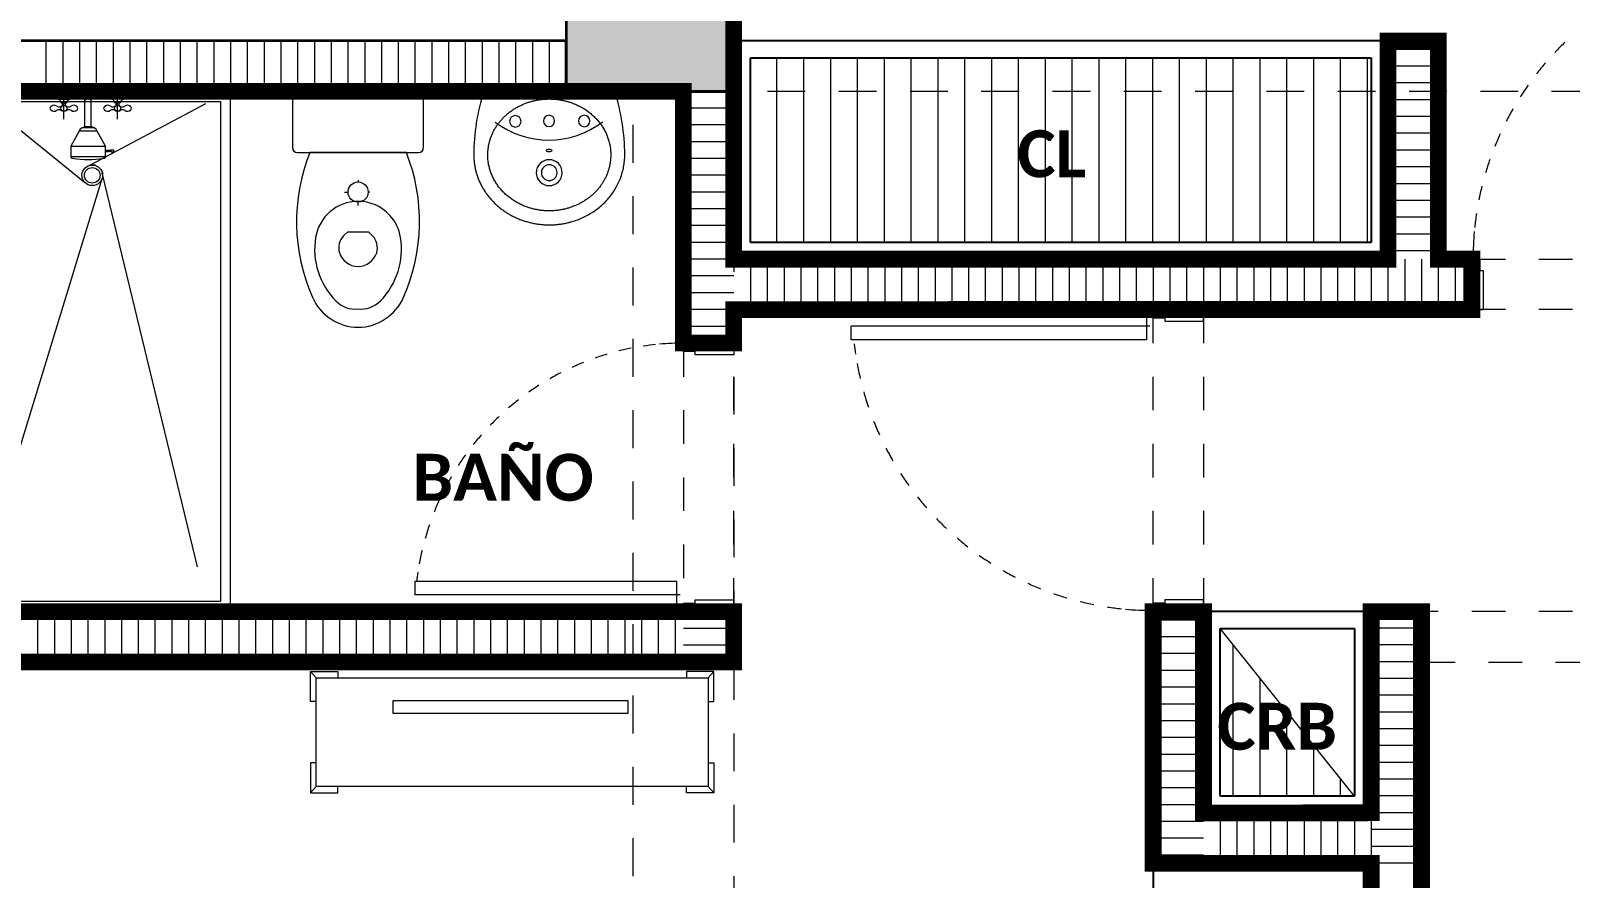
# Model space of a CAD drawing. Header units: metres. Extents: x -144 to 1000, y -717 to 29.
# Drawn here: x 640.159 to 644.747, y -562.758 to -560.234 of the extents above; entities that cross this region are included whole.
import ezdxf

# ---------------------------------------------------------------- set-up
doc = ezdxf.new("R2010")
doc.units = ezdxf.units.M
for name, pattern in [('Basculante', [0.11625, 0.075, -0.04125]), ('basculante modificado', [0.18, 0.1125, -0.0675]), ('Trazo', [0.45, 0.225, -0.225])]:
    doc.linetypes.add(name, pattern=pattern)
doc.layers.get('0').update_dxf_attribs({"color": 1})
doc.layers.add('00-MEDICION', color=30, linetype='Continuous')
for name, color, linetype, lineweight in [('A-DETL', 1, 'Continuous', 9), ('A-DETL-GENF', 1, 'Continuous', 9), ('A-DETL-MEDM', 1, 'Continuous', 30), ('A-DETL-THIN', 1, 'Continuous', 9), ('A-DOOR', 1, 'Continuous', 9), ('A-DOOR-FRAM', 1, 'Continuous', 9), ('A-DOOR-HDLN', 1, 'Trazo', 20), ('A-GENM', 1, 'Continuous', 9), ('A-WALL', 4, 'Continuous', 9), ('G-ANNO-TEXT', 2, 'Continuous', 9), ('I-FURN', 2, 'Continuous', 9), ('P-SANR-FIXT', 1, 'Continuous', 9), ('S-COLS', 7, 'Continuous', 9)]:
    doc.layers.add(name, color=color, linetype=linetype, lineweight=lineweight)
doc.layers.add('A-WALL-PATT', color=7, linetype='Continuous', lineweight=35, true_color=0x9c9c9c)
doc.styles.add('Calibri_B', font='calibrib.ttf', dxfattribs={"height": 0.165})

# ---------------------------------------------------------------- blocks, each defined once
blk = doc.blocks.new('A')
at = {"layer": 'S-COLS', "true_color": 0x5b5b5b}
h = blk.add_hatch(color=251, dxfattribs=at)
h.paths.add_polyline_path([(659.0008, -507.3486), (659.0008, -506.4486), (658.5008, -506.4486), (658.5008, -507.3486), (658.91, -507.3486)])
h.paths.add_polyline_path([(640.762, -507.3486), (641.201, -507.3486), (641.201, -506.4486), (640.701, -506.4486), (640.701, -507.3486), (640.7571, -507.3486)])
h.paths.add_polyline_path([(648.401, -507.3485), (648.901, -507.3485), (648.901, -506.4485), (648.401, -506.4485), (648.401, -507.2508)])
h.paths.add_polyline_path([(648.401, -499.6485), (648.901, -499.6485), (648.901, -498.7485), (648.401, -498.7485), (648.401, -499.4985)])
h.paths.add_polyline_path([(644.6008, -499.6485), (646.601, -499.6485), (646.6006, -499.1486), (644.9008, -499.1486), (644.9008, -496.9986), (646.6011, -496.9986), (646.6006, -496.4986), (644.6008, -496.4986), (644.6008, -499.5013)])
h.paths.add_polyline_path([(641.201, -499.6485), (641.201, -498.9486), (640.701, -498.9486), (640.701, -499.6485), (640.9884, -499.6485)])
h.paths.add_polyline_path([(655.2011, -499.6485), (655.2011, -496.4985), (654.7011, -496.4985), (654.7011, -499.6485), (655.112, -499.6485)])
h.paths.add_polyline_path([(659.0011, -499.6485), (659.0011, -498.9486), (658.6011, -498.9486), (658.6011, -499.6485)])
h.paths.add_polyline_path([(648.4011, -497.3986), (648.9011, -497.3986), (648.9011, -496.4986), (648.4011, -496.4986), (648.4011, -496.5279)])
h.paths.add_polyline_path([(641.2008, -497.1986), (641.2008, -496.4975), (640.7008, -496.4986), (640.7008, -497.1986), (640.9884, -497.1986)])
h.paths.add_polyline_path([(659.0011, -497.1986), (659.0011, -496.4975), (658.6011, -496.4975), (658.6011, -497.1986), (658.8767, -497.1986)])
h.paths.add_polyline_path([(658.501, -488.4986), (659.001, -488.4986), (659.001, -487.5986), (658.501, -487.5986), (658.501, -487.7238)])
h.paths.add_polyline_path([(648.476, -488.4986), (648.901, -488.4986), (648.901, -487.5986), (648.401, -487.5986), (648.401, -488.4986)])
h.paths.add_polyline_path([(641.801, -487.8986), (641.801, -487.3986), (640.901, -487.3986), (640.901, -487.8986), (641.6261, -487.8986)])
at = {"layer": 'A-DETL', "color": 7, "linetype": 'basculante modificado'}
for p, q in [((640.901, -506.4485), (640.901, -499.6485)), ((644.6011, -499.6485), (641.201, -499.6485)), ((641.201, -499.6485), (641.201, -506.4485))]:
    blk.add_line(p, q, dxfattribs=at)
at = {"layer": 'A-DETL-GENF', "color": 251, "true_color": 0x535353}
for p, q in [((641.3296, -500.0985), (641.3296, -499.5485)), ((641.4096, -500.0985), (641.4096, -499.5485)), ((641.4896, -500.0985), (641.4896, -499.5485)), ((641.5696, -500.0985), (641.5696, -499.5485)), ((641.6496, -500.0985), (641.6496, -499.5485)), ((641.7296, -500.0985), (641.7296, -499.5485)), ((641.8096, -500.0985), (641.8096, -499.5485)), ((641.8896, -500.0985), (641.8896, -499.5485)), ((641.9696, -500.0985), (641.9696, -499.5485)), ((642.0496, -500.0985), (642.0496, -499.5485)), ((642.1296, -500.0985), (642.1296, -499.5485)), ((642.2096, -500.0985), (642.2096, -499.5485)), ((642.2896, -500.0985), (642.2896, -499.5485)), ((642.3696, -500.0985), (642.3696, -499.5485)), ((642.4496, -500.0985), (642.4496, -499.5485)), ((642.5296, -500.0985), (642.5296, -499.5485)), ((642.6096, -500.0985), (642.6096, -499.5485)), ((642.6896, -500.0985), (642.6896, -499.5485)), ((642.7696, -500.0985), (642.7696, -499.5485)), ((642.8496, -500.0985), (642.8496, -499.5485)), ((642.9296, -500.0985), (642.9296, -499.5485)), ((643.0096, -500.0985), (643.0096, -499.5485)), ((643.0896, -500.0985), (643.0896, -499.5485)), ((642.6896, -501.7485), (642.6896, -501.297)), ((642.7696, -501.7485), (642.7696, -501.397)), ((642.8496, -501.7485), (642.8496, -501.4971)), ((642.9296, -501.7485), (642.9296, -501.5971)), ((643.0096, -501.7485), (643.0096, -501.6972))]:
    blk.add_line(p, q, dxfattribs=at)
at = {"layer": 'A-DETL-GENF', "linetype": 'Basculante'}
for p, q in [((643.4006, -500.2985), (643.4006, -500.1485)), ((643.4006, -500.1485), (644.3006, -500.1485)), ((642.4509, -500.2985), (642.6009, -500.2985)), ((642.4509, -501.1985), (642.4509, -500.2985)), ((642.6009, -500.2985), (642.6009, -501.1985)), ((644.3006, -500.2985), (643.4006, -500.2985)), ((641.2006, -500.3985), (641.0506, -500.3985)), ((641.0506, -500.3985), (641.0506, -501.1985)), ((641.2006, -501.1985), (641.2006, -500.3985)), ((641.0506, -501.1985), (641.2006, -501.1985)), ((642.6009, -501.1985), (642.4509, -501.1985)), ((644.3006, -501.1985), (643.2506, -501.1985)), ((643.2506, -501.3485), (644.3006, -501.3485))]:
    blk.add_line(p, q, dxfattribs=at)
at = {"layer": 'A-DETL-MEDM'}
blk.add_line((643.2506, -501.1985), (643.2506, -501.3485), dxfattribs=at)
at = {"layer": 'A-DETL-THIN'}
for p, q in [((643.1006, -499.5485), (641.2506, -499.5485)), ((641.2506, -499.5485), (641.2506, -500.0985)), ((643.1006, -500.0985), (643.1006, -499.5485)), ((641.2506, -500.0985), (643.1006, -500.0985)), ((643.0506, -501.7485), (642.6509, -501.2485)), ((642.6509, -501.2485), (642.6509, -501.7485)), ((642.6509, -501.7485), (643.0506, -501.7485))]:
    blk.add_line(p, q, dxfattribs=at)
at = {"layer": 'A-DOOR', "lineweight": 15}
for p, q in [((642.4309, -500.3135), (642.4309, -500.3885)), ((642.4409, -500.3135), (642.4309, -500.3135)), ((642.4409, -500.2985), (642.4409, -500.3135)), ((641.5509, -500.3885), (641.5509, -500.3485)), ((642.4409, -500.3485), (641.5509, -500.3485)), ((642.4309, -500.3885), (641.5509, -500.3885)), ((640.2506, -501.1085), (640.2506, -501.1485)), ((641.0306, -501.1085), (640.2506, -501.1085)), ((641.0306, -501.1835), (641.0306, -501.1085)), ((641.0406, -501.1485), (640.2506, -501.1485)), ((641.0406, -501.1835), (641.0306, -501.1835)), ((641.0406, -501.1985), (641.0406, -501.1835))]:
    blk.add_line(p, q, dxfattribs=at)
at = {"layer": 'A-DOOR'}
for p, q in [((642.4509, -500.2985), (642.6009, -500.2985)), ((641.0506, -501.1985), (641.2006, -501.1985))]:
    blk.add_line(p, q, dxfattribs=at)
for centre, radius, start, end in [((644.2991, -500.1464), 0.8947, 133.9406, 136.6605), ((644.2991, -500.1464), 0.8947, 139.3702, 142.0705), ((644.2991, -500.1464), 0.8947, 144.7622, 147.4462), ((644.2991, -500.1464), 0.8947, 150.1233, 152.7944), ((644.2991, -500.1464), 0.8947, 155.4605, 158.1223), ((644.2991, -500.1464), 0.8947, 160.7809, 163.4371), ((644.2991, -500.1464), 0.8947, 166.0919, 168.7462), ((644.2991, -500.1464), 0.8947, 171.4009, 174.0571), ((644.2991, -500.1464), 0.8947, 174.8602, 180), ((641.0506, -501.1985), 0.8, 101.2538, 103.9081), ((641.0506, -501.1985), 0.8, 95.9429, 98.5991), ((641.0506, -501.1985), 0.8, 90, 95.1398), ((642.4488, -500.3), 0.8947, 186.4594, 188.45), ((641.0506, -501.1985), 0.8, 111.8777, 114.5395), ((641.0506, -501.1985), 0.8, 106.5629, 109.2191), ((642.4488, -500.3), 0.8947, 190.2582, 193.1511), ((642.4488, -500.3), 0.8947, 190.2582, 193.1511), ((641.0506, -501.1985), 0.8, 117.2056, 119.8767), ((641.0506, -501.1985), 0.8, 127.9295, 130.6298), ((641.0506, -501.1985), 0.8, 122.5538, 125.2378), ((642.4488, -500.3), 0.8947, 195.8316, 198.8857), ((641.0506, -501.1985), 0.8, 133.3395, 136.0594), ((642.4488, -500.3), 0.8947, 201.7283, 204.5549), ((641.0506, -501.1985), 0.8, 138.7903, 141.5328), ((641.0506, -501.1985), 0.8, 144.2878, 147.0559), ((642.4488, -500.3), 0.8947, 207.366, 210.1622), ((641.0506, -501.1985), 0.8, 149.8378, 152.634), ((642.4488, -500.3), 0.8947, 212.9441, 215.7122), ((641.0506, -501.1985), 0.8, 155.4451, 158.2717), ((642.4488, -500.3), 0.8947, 218.4672, 221.2097), ((642.4488, -500.3), 0.8947, 223.9406, 226.6605), ((641.0506, -501.1985), 0.8, 161.1143, 164.1684), ((642.4488, -500.3), 0.8947, 229.3702, 232.0705), ((641.0506, -501.1985), 0.8, 166.8489, 169.7418), ((641.0506, -501.1985), 0.8, 166.8489, 169.7418), ((642.4488, -500.3), 0.8947, 234.7622, 237.4462), ((641.0506, -501.1985), 0.8, 171.55, 173.5406), ((642.4488, -500.3), 0.8947, 240.1233, 242.7944), ((642.4488, -500.3), 0.8947, 245.4605, 248.1223), ((642.4488, -500.3), 0.8947, 250.7809, 253.4371), ((642.4488, -500.3), 0.8947, 256.0919, 258.7462), ((642.4488, -500.3), 0.8947, 261.4009, 264.0571), ((642.4488, -500.3), 0.8947, 264.8602, 270)]:
    blk.add_arc(centre, radius, start, end, dxfattribs=at)
at = {"layer": 'A-DOOR-FRAM'}
for p, q in [((643.4256, -500.1485), (643.4006, -500.1485)), ((643.4256, -500.1835), (643.4256, -500.1485)), ((643.4356, -500.1835), (643.4256, -500.1835)), ((643.4356, -500.2985), (643.4356, -500.1835)), ((642.4509, -500.2985), (642.4509, -500.3235)), ((642.4509, -500.3235), (642.4859, -500.3235)), ((642.4859, -500.3235), (642.4859, -500.3335)), ((642.4859, -500.3335), (642.6009, -500.3335)), ((642.6009, -500.3335), (642.6009, -500.2985)), ((643.4006, -500.2985), (643.4356, -500.2985)), ((641.0506, -500.4235), (641.0506, -500.3985)), ((641.0856, -500.4235), (641.0506, -500.4235)), ((641.0856, -500.4335), (641.0856, -500.4235)), ((641.2006, -500.3985), (641.2006, -500.4335)), ((641.2006, -500.4335), (641.0856, -500.4335)), ((641.0856, -501.1635), (641.2006, -501.1635)), ((641.0856, -501.1735), (641.0856, -501.1635)), ((641.2006, -501.1635), (641.2006, -501.1985)), ((642.6009, -501.1635), (642.4859, -501.1635)), ((642.4859, -501.1635), (642.4859, -501.1735)), ((642.6009, -501.1985), (642.6009, -501.1635)), ((641.0506, -501.1735), (641.0856, -501.1735)), ((641.0506, -501.1985), (641.0506, -501.1735)), ((642.4859, -501.1735), (642.4509, -501.1735)), ((642.4509, -501.1735), (642.4509, -501.1985))]:
    blk.add_line(p, q, dxfattribs=at)
at = {"layer": 'A-DOOR-HDLN'}
for p, q in [((643.4006, -500.2985), (643.4006, -500.1485)), ((641.2006, -500.3985), (641.0506, -500.3985)), ((642.6009, -501.1985), (642.4509, -501.1985))]:
    blk.add_line(p, q, dxfattribs=at)
at = {"layer": 'A-GENM', "lineweight": 25}
for p, q in [((641.2006, -499.4985), (641.2006, -500.1485)), ((643.1506, -499.4985), (641.2006, -499.4985)), ((643.1506, -500.1485), (643.1506, -499.4985)), ((641.2506, -500.0985), (641.2506, -499.5485)), ((641.2506, -499.5485), (643.1006, -499.5485)), ((643.1006, -499.5485), (643.1006, -500.0985)), ((643.1006, -500.0985), (641.2506, -500.0985)), ((641.2006, -500.1485), (643.1506, -500.1485)), ((642.6009, -501.1985), (642.6009, -501.7985)), ((643.1006, -501.1985), (642.6009, -501.1985)), ((643.1006, -501.7985), (643.1006, -501.1985)), ((642.6509, -501.7485), (642.6509, -501.2485)), ((642.6509, -501.2485), (643.0506, -501.2485)), ((643.0506, -501.2485), (643.0506, -501.7485)), ((643.0506, -501.7485), (642.6509, -501.7485)), ((642.6009, -501.7985), (643.1006, -501.7985)), ((643.1006, -501.9485), (642.4506, -501.9485)), ((642.4506, -501.9485), (642.4506, -504.4485)), ((643.1006, -504.4485), (643.1006, -501.9485))]:
    blk.add_line(p, q, dxfattribs=at)
at = {"layer": 'A-WALL', "lineweight": 35}
for p, q in [((640.7008, -499.4985), (638.7509, -499.4985)), ((640.7008, -499.6485), (640.7008, -499.4985)), ((643.1506, -499.4985), (643.1506, -500.1485)), ((643.3006, -499.4985), (643.1506, -499.4985)), ((643.3006, -500.1485), (643.3006, -499.4985)), ((638.9009, -499.6485), (640.7008, -499.6485)), ((641.0506, -499.6485), (641.0506, -500.3985)), ((641.2006, -499.6485), (641.0506, -499.6485)), ((641.2006, -500.1485), (641.2006, -499.6485)), ((643.1506, -500.1485), (641.2006, -500.1485)), ((643.4006, -500.1485), (643.3006, -500.1485)), ((643.4006, -500.2985), (643.4006, -500.1485)), ((641.2006, -500.3985), (641.2006, -500.2985)), ((641.2006, -500.2985), (643.4006, -500.2985)), ((641.0506, -500.3985), (641.2006, -500.3985)), ((641.2006, -501.1985), (638.9009, -501.1985)), ((641.2006, -501.3485), (641.2006, -501.1985)), ((642.4509, -501.1985), (642.4509, -501.9485)), ((642.6009, -501.1985), (642.4509, -501.1985)), ((642.6009, -501.7985), (642.6009, -501.1985)), ((643.1006, -501.1985), (643.1006, -501.7985)), ((643.2506, -501.1985), (643.1006, -501.1985)), ((638.9009, -501.3485), (641.2006, -501.3485)), ((643.2506, -505.3485), (643.2506, -501.3485)), ((643.1006, -501.7985), (642.6009, -501.7985)), ((642.4509, -501.9485), (643.1006, -501.9485)), ((643.1006, -501.9485), (643.1006, -504.4485))]:
    blk.add_line(p, q, dxfattribs=at)
at = {"layer": 'A-WALL-PATT', "color": 8, "lineweight": 5, "true_color": 0x727272}
for p, q in [((639.1506, -499.4985), (639.1506, -499.6485)), ((639.2006, -499.4985), (639.2006, -499.6485)), ((639.2506, -499.4985), (639.2506, -499.6485)), ((639.3006, -499.4985), (639.3006, -499.6485)), ((639.3506, -499.4985), (639.3506, -499.6485)), ((639.4006, -499.4985), (639.4006, -499.6485)), ((639.4506, -499.4985), (639.4506, -499.6485)), ((639.5006, -499.4985), (639.5006, -499.6485)), ((639.5506, -499.4985), (639.5506, -499.6485)), ((639.6006, -499.4985), (639.6006, -499.6485)), ((639.6506, -499.4985), (639.6506, -499.6485)), ((639.7006, -499.4985), (639.7006, -499.6485)), ((639.7506, -499.4985), (639.7506, -499.6485)), ((639.8006, -499.4985), (639.8006, -499.6485)), ((639.8506, -499.4985), (639.8506, -499.6485)), ((639.9006, -499.4985), (639.9006, -499.6485)), ((639.9506, -499.4985), (639.9506, -499.6485)), ((640.0006, -499.4985), (640.0006, -499.6485)), ((640.0506, -499.4985), (640.0506, -499.6485)), ((640.1006, -499.4985), (640.1006, -499.6485)), ((640.1506, -499.4985), (640.1506, -499.6485)), ((640.2006, -499.4985), (640.2006, -499.6485)), ((640.2506, -499.4985), (640.2506, -499.6485)), ((640.3006, -499.4985), (640.3006, -499.6485)), ((640.3506, -499.4985), (640.3506, -499.6485)), ((640.4006, -499.4985), (640.4006, -499.6485)), ((640.4506, -499.4985), (640.4506, -499.6485)), ((640.5006, -499.4985), (640.5006, -499.6485)), ((640.5506, -499.4985), (640.5506, -499.6485)), ((640.6006, -499.4985), (640.6006, -499.6485)), ((640.6506, -499.4985), (640.6506, -499.6485)), ((640.7006, -499.4985), (640.7006, -499.6485)), ((643.3006, -499.5236), (643.1506, -499.5236)), ((643.3006, -499.5736), (643.1506, -499.5736)), ((641.2006, -499.6486), (641.0506, -499.6486)), ((643.3006, -499.6236), (643.1506, -499.6236)), ((643.3006, -499.6736), (643.1506, -499.6736)), ((641.2006, -499.6986), (641.0506, -499.6986)), ((643.3006, -499.7236), (643.1506, -499.7236)), ((641.2006, -499.7486), (641.0506, -499.7486)), ((643.3006, -499.7736), (643.1506, -499.7736)), ((641.2006, -499.7986), (641.0506, -499.7986)), ((643.3006, -499.8236), (643.1506, -499.8236)), ((641.2006, -499.8486), (641.0506, -499.8486)), ((643.3006, -499.8736), (643.1506, -499.8736)), ((641.2006, -499.8986), (641.0506, -499.8986)), ((643.3006, -499.9236), (643.1506, -499.9236)), ((641.2006, -499.9486), (641.0506, -499.9486)), ((641.2006, -499.9986), (641.0506, -499.9986)), ((643.3006, -499.9736), (643.1506, -499.9736)), ((641.2006, -500.0486), (641.0506, -500.0486)), ((643.3006, -500.0236), (643.1506, -500.0236)), ((641.2006, -500.0986), (641.0506, -500.0986)), ((643.3006, -500.0736), (643.1506, -500.0736)), ((641.2006, -500.1486), (641.0506, -500.1486)), ((641.2006, -500.1485), (641.2006, -500.1694)), ((641.2506, -500.1485), (641.2506, -500.2985)), ((641.3006, -500.1485), (641.3006, -500.2985)), ((641.3506, -500.1485), (641.3506, -500.2985)), ((641.4006, -500.1485), (641.4006, -500.2985)), ((641.4506, -500.1485), (641.4506, -500.2985)), ((641.5006, -500.1485), (641.5006, -500.2985)), ((641.5506, -500.1485), (641.5506, -500.2985)), ((641.6006, -500.1485), (641.6006, -500.2985)), ((641.6506, -500.1485), (641.6506, -500.2985)), ((641.7006, -500.1485), (641.7006, -500.2985)), ((641.7506, -500.1485), (641.7506, -500.2985)), ((641.8006, -500.1485), (641.8006, -500.2985)), ((641.8506, -500.1485), (641.8506, -500.2985)), ((641.9006, -500.1485), (641.9006, -500.2985)), ((641.9506, -500.1485), (641.9506, -500.2985)), ((642.0006, -500.1485), (642.0006, -500.2985)), ((642.0506, -500.1485), (642.0506, -500.2985)), ((642.1006, -500.1485), (642.1006, -500.2985)), ((642.1506, -500.1485), (642.1506, -500.2985)), ((642.2006, -500.1485), (642.2006, -500.2985)), ((642.2506, -500.1485), (642.2506, -500.2985)), ((642.3006, -500.1485), (642.3006, -500.2985)), ((642.3506, -500.1485), (642.3506, -500.2985)), ((642.4006, -500.1485), (642.4006, -500.2985)), ((642.4506, -500.1485), (642.4506, -500.2985)), ((642.5006, -500.1485), (642.5006, -500.2985)), ((642.5506, -500.1485), (642.5506, -500.2985)), ((642.6006, -500.1485), (642.6006, -500.2985)), ((642.6506, -500.1485), (642.6506, -500.2985)), ((642.7006, -500.1485), (642.7006, -500.2985)), ((642.7506, -500.1485), (642.7506, -500.2985)), ((642.8006, -500.1485), (642.8006, -500.2985)), ((642.8506, -500.1485), (642.8506, -500.2985)), ((642.9006, -500.1485), (642.9006, -500.2985)), ((642.9506, -500.1485), (642.9506, -500.2985)), ((643.0006, -500.1485), (643.0006, -500.2985)), ((643.0506, -500.1485), (643.0506, -500.2985)), ((643.1006, -500.1485), (643.1006, -500.2985)), ((643.3006, -500.1236), (643.1506, -500.1236)), ((643.1506, -500.1485), (643.1506, -500.2985)), ((643.2006, -500.1485), (643.2006, -500.2985)), ((643.2506, -500.1485), (643.2506, -500.2985)), ((643.3006, -500.1485), (643.3006, -500.2985)), ((643.3506, -500.1485), (643.3506, -500.2985)), ((643.4006, -500.1485), (643.4006, -500.2985)), ((641.2006, -500.1986), (641.0506, -500.1986)), ((641.2006, -500.2486), (641.0506, -500.2486)), ((641.2006, -500.2986), (641.0506, -500.2986)), ((641.2006, -500.3486), (641.0506, -500.3486)), ((639.1256, -501.1985), (639.1256, -501.3485)), ((639.1756, -501.1985), (639.1756, -501.3485)), ((639.2256, -501.1985), (639.2256, -501.3485)), ((639.2756, -501.1985), (639.2756, -501.3485)), ((639.3256, -501.1985), (639.3256, -501.3485)), ((639.3756, -501.1985), (639.3756, -501.3485)), ((639.4256, -501.1985), (639.4256, -501.3485)), ((639.4756, -501.1985), (639.4756, -501.3485)), ((639.5256, -501.1985), (639.5256, -501.3485)), ((639.5756, -501.1985), (639.5756, -501.3485)), ((639.6256, -501.1985), (639.6256, -501.3485)), ((639.6756, -501.1985), (639.6756, -501.3485)), ((639.7256, -501.1985), (639.7256, -501.3485)), ((639.7756, -501.1985), (639.7756, -501.3485)), ((639.8256, -501.1985), (639.8256, -501.3485)), ((639.8756, -501.1985), (639.8756, -501.3485)), ((639.9256, -501.1985), (639.9256, -501.3485)), ((639.9756, -501.1985), (639.9756, -501.3485)), ((640.0256, -501.1985), (640.0256, -501.3485)), ((640.0756, -501.1985), (640.0756, -501.3485)), ((640.1256, -501.1985), (640.1256, -501.3485)), ((640.1756, -501.1985), (640.1756, -501.3485)), ((640.2256, -501.1985), (640.2256, -501.3485)), ((640.2756, -501.1985), (640.2756, -501.3485)), ((640.3256, -501.1985), (640.3256, -501.3485)), ((640.3756, -501.1985), (640.3756, -501.3485)), ((640.4256, -501.1985), (640.4256, -501.3485)), ((640.4756, -501.1985), (640.4756, -501.3485)), ((640.5256, -501.1985), (640.5256, -501.3485)), ((640.5756, -501.1985), (640.5756, -501.3485)), ((640.6256, -501.1985), (640.6256, -501.3485)), ((640.6756, -501.1985), (640.6756, -501.3485)), ((640.7256, -501.1985), (640.7256, -501.3485)), ((640.7756, -501.1985), (640.7756, -501.3485)), ((640.8256, -501.1985), (640.8256, -501.3485)), ((640.8756, -501.1985), (640.8756, -501.3485)), ((640.9256, -501.1985), (640.9256, -501.3485)), ((640.9756, -501.1985), (640.9756, -501.3485)), ((641.0256, -501.1985), (641.0256, -501.3485)), ((641.2006, -501.1986), (641.0506, -501.1986)), ((641.2006, -501.2486), (641.0506, -501.2486)), ((642.6009, -501.2236), (642.4509, -501.2236)), ((643.2506, -501.2476), (643.1006, -501.2476)), ((641.2006, -501.2986), (641.0506, -501.2986)), ((642.6009, -501.2736), (642.4509, -501.2736)), ((643.2506, -501.2976), (643.1006, -501.2976)), ((642.6009, -501.3236), (642.4509, -501.3236)), ((643.2506, -501.3476), (643.1006, -501.3476)), ((642.6009, -501.3736), (642.4509, -501.3736)), ((642.6009, -501.4236), (642.4509, -501.4236)), ((643.2506, -501.3976), (643.1006, -501.3976)), ((642.6009, -501.4736), (642.4509, -501.4736)), ((643.2506, -501.4476), (643.1006, -501.4476)), ((642.6009, -501.5236), (642.4509, -501.5236)), ((643.2506, -501.4976), (643.1006, -501.4976)), ((642.6009, -501.5736), (642.4509, -501.5736)), ((643.2506, -501.5476), (643.1006, -501.5476)), ((642.6009, -501.6236), (642.4509, -501.6236)), ((643.2506, -501.5976), (643.1006, -501.5976)), ((643.2506, -501.6476), (643.1006, -501.6476)), ((642.6009, -501.6736), (642.4509, -501.6736)), ((643.2506, -501.6976), (643.1006, -501.6976)), ((642.6009, -501.7236), (642.4509, -501.7236)), ((643.2506, -501.7476), (643.1006, -501.7476)), ((642.6009, -501.7736), (642.4509, -501.7736)), ((642.6506, -501.7985), (642.6506, -501.9485)), ((642.7006, -501.7985), (642.7006, -501.9485)), ((642.7506, -501.7985), (642.7506, -501.9485)), ((642.8006, -501.7985), (642.8006, -501.9485)), ((642.8506, -501.7985), (642.8506, -501.9485)), ((642.9006, -501.7985), (642.9006, -501.9485)), ((642.9506, -501.7985), (642.9506, -501.9485)), ((643.0006, -501.7985), (643.0006, -501.9485)), ((643.0506, -501.7985), (643.0506, -501.9485)), ((643.2506, -501.7976), (643.1006, -501.7976)), ((643.1006, -501.7985), (643.1006, -501.9485)), ((642.6009, -501.8236), (642.4509, -501.8236)), ((643.2506, -501.8476), (643.1006, -501.8476)), ((642.6009, -501.8736), (642.4509, -501.8736)), ((643.2506, -501.8976), (643.1006, -501.8976)), ((642.6009, -501.9236), (642.4509, -501.9236)), ((643.2506, -501.9476), (643.1006, -501.9476))]:
    blk.add_line(p, q, dxfattribs=at)
at = {"layer": 'I-FURN'}
for p, q in [((639.9388, -501.377), (640.0202, -501.377)), ((639.9388, -501.4665), (639.9388, -501.377)), ((639.9388, -501.377), (639.9558, -501.3957)), ((640.0202, -501.377), (640.0202, -501.3957)), ((641.0602, -501.377), (641.0602, -501.3957)), ((641.1416, -501.377), (641.0602, -501.377)), ((641.1416, -501.377), (641.1246, -501.3957)), ((641.1416, -501.4665), (641.1416, -501.377)), ((639.9558, -501.3957), (641.1246, -501.3957)), ((639.9558, -501.7194), (639.9558, -501.3957)), ((641.1246, -501.3957), (641.1246, -501.7194)), ((639.9558, -501.4665), (639.9388, -501.4665)), ((640.1858, -501.4628), (640.8846, -501.4628)), ((640.1858, -501.5021), (640.1858, -501.4628)), ((640.8846, -501.4628), (640.8846, -501.5021)), ((641.1246, -501.4665), (641.1416, -501.4665)), ((640.8846, -501.5021), (640.1858, -501.5021)), ((639.9388, -501.6485), (639.9388, -501.7381)), ((639.9558, -501.6485), (639.9388, -501.6485)), ((641.1246, -501.6485), (641.1416, -501.6485)), ((641.1416, -501.6485), (641.1416, -501.7381)), ((639.9388, -501.7381), (639.9558, -501.7194)), ((639.9388, -501.7381), (640.0202, -501.7381)), ((641.1246, -501.7194), (639.9558, -501.7194)), ((640.0202, -501.7381), (640.0202, -501.7194)), ((641.0602, -501.7381), (641.0602, -501.7194)), ((641.1416, -501.7381), (641.0602, -501.7381)), ((641.1416, -501.7381), (641.1246, -501.7194))]:
    blk.add_line(p, q, dxfattribs=at)
at = {"layer": 'P-SANR-FIXT'}
for p, q in [((639.1819, -499.6558), (639.1804, -499.6485)), ((639.2041, -499.7318), (639.2041, -499.6485)), ((639.2277, -499.6485), (639.2262, -499.6558)), ((639.2541, -499.6565), (639.2541, -499.6485)), ((639.2976, -499.6485), (639.2976, -499.6565)), ((639.3404, -499.6485), (639.3419, -499.6558)), ((639.3641, -499.7318), (639.3641, -499.6485)), ((639.3862, -499.6558), (639.3877, -499.6485)), ((639.7009, -501.1985), (639.7009, -499.6485)), ((638.9309, -499.6785), (639.6709, -499.6785)), ((638.9764, -499.6849), (639.2658, -499.9191)), ((639.1835, -499.6574), (639.2246, -499.6574)), ((639.1863, -499.6706), (639.1835, -499.6574)), ((639.1879, -499.6722), (639.2203, -499.6722)), ((639.1961, -499.6825), (639.2121, -499.6825)), ((639.1996, -499.6893), (639.1996, -499.6825)), ((639.2085, -499.6893), (639.2085, -499.6825)), ((639.2246, -499.6574), (639.2219, -499.6706)), ((639.2976, -499.6565), (639.2541, -499.6565)), ((639.2661, -499.6759), (639.2661, -499.6565)), ((639.2661, -499.7534), (639.2661, -499.6759)), ((639.6264, -499.6855), (639.2679, -499.8762)), ((639.2857, -499.6759), (639.2857, -499.6565)), ((639.2857, -499.7534), (639.2857, -499.6759)), ((639.3435, -499.6574), (639.3463, -499.6706)), ((639.3846, -499.6574), (639.3435, -499.6574)), ((639.3803, -499.6722), (639.3479, -499.6722)), ((639.3721, -499.6825), (639.3561, -499.6825)), ((639.3596, -499.6893), (639.3596, -499.6825)), ((639.3685, -499.6893), (639.3685, -499.6825)), ((639.3819, -499.6706), (639.3846, -499.6574)), ((639.6709, -499.6785), (639.6709, -501.1685)), ((639.8854, -499.6635), (639.8854, -499.8157)), ((640.2763, -499.8157), (640.2763, -499.6635)), ((639.1964, -499.7068), (639.1964, -499.7046)), ((639.1995, -499.7068), (639.1964, -499.7068)), ((639.2117, -499.7068), (639.2087, -499.7068)), ((639.2117, -499.7046), (639.2117, -499.7068)), ((639.3564, -499.7046), (639.3564, -499.7068)), ((639.3564, -499.7068), (639.3595, -499.7068)), ((639.3687, -499.7068), (639.3717, -499.7068)), ((639.3717, -499.7068), (639.3717, -499.7046)), ((639.2496, -499.7669), (639.2243, -499.8119)), ((639.3029, -499.7669), (639.2496, -499.7669)), ((639.258, -499.7572), (639.2661, -499.7534)), ((639.2945, -499.7572), (639.258, -499.7572)), ((639.2661, -499.7534), (639.2857, -499.7534)), ((639.2865, -499.7534), (639.2945, -499.7572)), ((639.3283, -499.8119), (639.3029, -499.7669)), ((639.2243, -499.8119), (639.3283, -499.8119)), ((639.2243, -499.8119), (639.2243, -499.8423)), ((639.3283, -499.8423), (639.3283, -499.8119)), ((639.3283, -499.8233), (639.3371, -499.8233)), ((639.3371, -499.8291), (639.3283, -499.8291)), ((639.3371, -499.8233), (639.3371, -499.8291)), ((639.344, -499.8249), (639.3371, -499.8249)), ((639.344, -499.8275), (639.3371, -499.8275)), ((639.344, -499.8233), (639.344, -499.8291)), ((639.3528, -499.8233), (639.344, -499.8233)), ((639.344, -499.8291), (639.3528, -499.8291)), ((639.3528, -499.8291), (639.3528, -499.8233)), ((639.9004, -499.8307), (640.0809, -499.8307)), ((640.2249, -499.8307), (639.9369, -499.8307)), ((640.0809, -499.8307), (640.2613, -499.8307)), ((639.2243, -499.8423), (639.3283, -499.8423)), ((639.284, -499.8676), (639.2978, -499.8676)), ((638.9719, -501.0398), (639.3178, -499.9083)), ((639.6019, -501.0645), (639.3185, -499.8915)), ((640.0809, -499.9135), (640.0809, -499.9185)), ((640.0409, -499.9485), (640.0509, -499.9485)), ((640.1159, -499.9485), (640.1109, -499.9485)), ((640.0809, -499.9885), (640.0809, -499.9785)), ((640.0378, -500.0791), (640.0501, -500.0667)), ((640.0501, -500.0667), (640.1117, -500.0667)), ((640.1117, -500.0667), (640.124, -500.0791)), ((639.6709, -501.1685), (638.9309, -501.1685))]:
    blk.add_line(p, q, dxfattribs=at)
for centre, radius in [((639.2041, -499.699), 0.00903), ((639.3641, -499.699), 0.00903), ((639.2886, -499.8987), 0.0307), ((639.2886, -499.8987), 0.0231), ((640.0809, -499.9485), 0.03)]:
    blk.add_circle(centre, radius, dxfattribs=at)
for centre, radius, start, end in [((639.9004, -499.6635), 0.015, 90, 180), ((640.2613, -499.6635), 0.015, 0, 90), ((641.04, -499.8381), 0.6142, 162.0171, 179.9829), ((640.2616, -499.8381), 0.6142, 0.0171, 17.9829), ((639.1685, -499.699), 0.00597, 127.4869, 232.5131), ((639.1744, -499.7027), 0.0127, 49.3875, 138.7213), ((639.1835, -499.6558), 0.0016, 180, 270), ((639.1895, -499.6816), 0.0133, 239.2408, 313.1352), ((639.1879, -499.6706), 0.0016, 180, 270), ((639.1851, -499.6811), 0.00934, 1.4421, 72.9741), ((639.1961, -499.6809), 0.0016, 180, 270), ((639.1972, -499.6893), 0.0024, 305.3035, 0), ((639.2109, -499.6893), 0.0024, 180, 234.6965), ((639.2186, -499.6816), 0.0133, 226.8648, 300.7592), ((639.2121, -499.6809), 0.0016, 270, 0), ((639.223, -499.6811), 0.00934, 107.0259, 178.5579), ((639.2203, -499.6706), 0.0016, 270, 0), ((639.2246, -499.6558), 0.0016, 270, 360), ((639.2337, -499.7027), 0.0127, 41.2787, 130.6125), ((639.2396, -499.699), 0.00597, 307.4869, 52.5131), ((639.2759, -499.6821), 0.0116, 32.372, 147.628), ((639.3285, -499.699), 0.00597, 127.4869, 232.5131), ((639.3344, -499.7027), 0.0127, 49.3875, 138.7213), ((639.3435, -499.6558), 0.0016, 180, 270), ((639.3495, -499.6816), 0.0133, 239.2408, 313.1352), ((639.3479, -499.6706), 0.0016, 180, 270), ((639.3451, -499.6811), 0.00934, 1.4421, 72.9741), ((639.3561, -499.6809), 0.0016, 180, 270), ((639.3572, -499.6893), 0.0024, 305.3035, 0), ((639.3709, -499.6893), 0.0024, 180, 234.6965), ((639.3786, -499.6816), 0.0133, 226.8648, 300.7592), ((639.3721, -499.6809), 0.0016, 270, 360), ((639.383, -499.6811), 0.00934, 107.0259, 178.5579), ((639.3803, -499.6706), 0.0016, 270, 0), ((639.3846, -499.6558), 0.0016, 270, 360), ((639.3937, -499.7027), 0.0127, 41.2787, 130.6125), ((639.3996, -499.699), 0.00597, 307.4869, 52.5131), ((639.1744, -499.6954), 0.0127, 221.2787, 310.6125), ((639.19, -499.719), 0.0158, 66.2284, 117.6734), ((639.2181, -499.719), 0.0158, 62.3266, 113.7716), ((639.2337, -499.6954), 0.0127, 229.3875, 318.7213), ((639.3344, -499.6954), 0.0127, 221.2787, 310.6125), ((639.35, -499.719), 0.0158, 66.2284, 117.6734), ((639.3781, -499.719), 0.0158, 62.3266, 113.7716), ((639.3937, -499.6954), 0.0127, 229.3875, 318.7213), ((640.6493, -499.5269), 0.2666, 233.0879, 307.323), ((640.5496, -499.7379), 0.017, 0, 180), ((640.5496, -499.7379), 0.017, 180, 0), ((640.6501, -499.7365), 0.0168, 90, 270), ((640.6501, -499.7365), 0.0168, 270, 90), ((640.7551, -499.7369), 0.017, 0, 180), ((640.7551, -499.7369), 0.017, 180, 0), ((639.2649, -499.7717), 0.016, 115.3085, 162.5748), ((639.2877, -499.7717), 0.016, 17.4252, 64.6915), ((639.9004, -499.8157), 0.015, 180, 270), ((640.4559, -500.0367), 0.5584, 158.3591, 203.7969), ((639.7058, -500.0367), 0.5584, 336.2031, 21.6409), ((640.2613, -499.8157), 0.015, 270, 0), ((639.2299, -499.8423), 0.0056, 180, 270), ((639.2763, -499.5808), 0.2711, 260.1458, 279.8542), ((639.3227, -499.8423), 0.0056, 270, 360), ((640.6508, -499.8908), 0.0386, 0, 180), ((640.6508, -499.8908), 0.0235, 0, 180), ((640.6508, -499.8908), 0.0386, 180, 0), ((640.6508, -499.8908), 0.0235, 180, 0), ((640.0809, -500.1044), 0.1282, 89.9985, 170.9061), ((640.0809, -500.1044), 0.1282, 42.4453, 90.0015), ((640.0809, -500.1044), 0.1282, 9.0939, 42.4453), ((640.1714, -500.1189), 0.2199, 170.9061, 224.3974), ((640.0731, -500.1144), 0.05, 135, 197.1865), ((640.0886, -500.1144), 0.05, 342.8171, 45), ((639.9904, -500.1189), 0.2199, 315.6026, 9.0939), ((640.0809, -500.112), 0.0581, 197.1865, 342.8171), ((640.0823, -500.2014), 0.15, 203.7969, 269.4689), ((640.0726, -500.2156), 0.0816, 224.3974, 275.8355), ((640.0795, -500.2014), 0.15, 270.5311, 336.2031), ((640.0892, -500.2156), 0.0816, 264.1645, 315.6026)]:
    blk.add_arc(centre, radius, start, end, dxfattribs=at)
for major_axis in [(-0.00908, 0), (0.00908, 0)]:
    blk.add_ellipse((640.6503, -499.8246), major_axis=major_axis, ratio=0.332108, start_param=3.141593, end_param=6.283185, dxfattribs=at)
for points, knots in [([(640.4675, -499.8379), (640.4675, -499.8311), (640.4682, -499.821), (640.4704, -499.8078), (640.4727, -499.798), (640.4757, -499.7884), (640.4793, -499.7788), (640.4836, -499.7694), (640.4884, -499.7604), (640.4938, -499.7517), (640.4999, -499.7432), (640.5065, -499.735), (640.5135, -499.7273), (640.5211, -499.72), (640.5292, -499.7131), (640.5377, -499.7066), (640.5466, -499.7007), (640.5559, -499.6952), (640.5656, -499.6903), (640.5756, -499.6858), (640.5858, -499.682), (640.5962, -499.6787), (640.6069, -499.676), (640.6178, -499.6739), (640.6287, -499.6724), (640.6397, -499.6715), (640.6508, -499.6712), (640.662, -499.6715), (640.6729, -499.6724), (640.6838, -499.6739), (640.6947, -499.676), (640.7054, -499.6787), (640.7167, -499.6823), (640.7286, -499.6868), (640.741, -499.6926), (640.7528, -499.6992), (640.7639, -499.7066), (640.7746, -499.7148), (640.7845, -499.7236), (640.7935, -499.733), (640.8018, -499.7432), (640.8093, -499.7538), (640.8158, -499.7648), (640.8214, -499.7764), (640.826, -499.7884), (640.8296, -499.8004), (640.8331, -499.8168), (640.8341, -499.8294), (640.8342, -499.8379)], [0, 0, 0, 0, 0.038462, 0.057692, 0.076923, 0.096154, 0.115385, 0.134615, 0.153846, 0.173077, 0.192308, 0.211538, 0.230769, 0.25, 0.269231, 0.288462, 0.307692, 0.326923, 0.346154, 0.365385, 0.384615, 0.403846, 0.423077, 0.442308, 0.461538, 0.480769, 0.5, 0.519231, 0.538462, 0.557692, 0.576923, 0.596154, 0.615385, 0.639423, 0.663462, 0.6875, 0.711538, 0.735577, 0.759615, 0.783654, 0.807692, 0.831731, 0.855769, 0.879808, 0.903846, 0.927885, 0.951923, 1, 1, 1, 1]), ([(640.4258, -499.8379), (640.4258, -499.846), (640.4266, -499.858), (640.429, -499.8736), (640.4315, -499.8852), (640.4348, -499.8966), (640.4388, -499.908), (640.4434, -499.9191), (640.4487, -499.9298), (640.4546, -499.9402), (640.4612, -499.9503), (640.4684, -499.9601), (640.4761, -499.9694), (640.4843, -499.9782), (640.4931, -499.9867), (640.5024, -499.9946), (640.512, -500.0021), (640.522, -500.0089), (640.5326, -500.0153), (640.5434, -500.0211), (640.5545, -500.0264), (640.5659, -500.031), (640.5776, -500.035), (640.5895, -500.0385), (640.6015, -500.0413), (640.6137, -500.0435), (640.626, -500.0451), (640.6385, -500.046), (640.6508, -500.0464), (640.6632, -500.046), (640.6756, -500.0451), (640.688, -500.0435), (640.6991, -500.0415), (640.7091, -500.0392), (640.7211, -500.036), (640.7358, -500.0311), (640.7527, -500.0239), (640.7692, -500.0154), (640.7848, -500.0056), (640.7993, -499.9948), (640.8131, -499.9826), (640.8257, -499.9695), (640.837, -499.9554), (640.8472, -499.9402), (640.8557, -499.9246), (640.863, -499.908), (640.8687, -499.8909), (640.8727, -499.8737), (640.8752, -499.856), (640.8758, -499.844), (640.8758, -499.8379)], [0, 0, 0, 0, 0.035714, 0.053571, 0.071429, 0.089286, 0.107143, 0.125, 0.142857, 0.160714, 0.178571, 0.196429, 0.214286, 0.232143, 0.25, 0.267857, 0.285714, 0.303571, 0.321429, 0.339286, 0.357143, 0.375, 0.392857, 0.410714, 0.428571, 0.446429, 0.464286, 0.482143, 0.5, 0.517857, 0.535714, 0.553571, 0.571429, 0.584821, 0.598214, 0.625, 0.651786, 0.678571, 0.705357, 0.732143, 0.758929, 0.785714, 0.8125, 0.839286, 0.866071, 0.892857, 0.919643, 0.946429, 0.973214, 1, 1, 1, 1]), ([(640.8342, -499.8379), (640.8341, -499.8448), (640.8334, -499.8549), (640.8312, -499.8681), (640.8289, -499.8778), (640.826, -499.8875), (640.8223, -499.8971), (640.8181, -499.9064), (640.8133, -499.9154), (640.8078, -499.9241), (640.8018, -499.9326), (640.7952, -499.9408), (640.7881, -499.9485), (640.7806, -499.9558), (640.7725, -499.9627), (640.7639, -499.9692), (640.755, -499.9752), (640.7458, -499.9806), (640.7361, -499.9856), (640.726, -499.99), (640.7159, -499.9939), (640.7054, -499.9971), (640.6947, -499.9998), (640.6838, -500.002), (640.6729, -500.0035), (640.662, -500.0044), (640.6508, -500.0047), (640.6397, -500.0044), (640.6287, -500.0035), (640.6178, -500.002), (640.6069, -499.9998), (640.5962, -499.9971), (640.5849, -499.9936), (640.573, -499.989), (640.5606, -499.9832), (640.5488, -499.9766), (640.5377, -499.9693), (640.5271, -499.9611), (640.5172, -499.9522), (640.5081, -499.9428), (640.4998, -499.9327), (640.4923, -499.922), (640.4859, -499.911), (640.4803, -499.8994), (640.4756, -499.8875), (640.472, -499.8754), (640.4686, -499.8591), (640.4675, -499.8465), (640.4675, -499.8379)], [0, 0, 0, 0, 0.038462, 0.057692, 0.076923, 0.096154, 0.115385, 0.134615, 0.153846, 0.173077, 0.192308, 0.211538, 0.230769, 0.25, 0.269231, 0.288462, 0.307692, 0.326923, 0.346154, 0.365385, 0.384615, 0.403846, 0.423077, 0.442308, 0.461538, 0.480769, 0.5, 0.519231, 0.538462, 0.557692, 0.576923, 0.596154, 0.615385, 0.639423, 0.663462, 0.6875, 0.711538, 0.735577, 0.759615, 0.783654, 0.807692, 0.831731, 0.855769, 0.879808, 0.903846, 0.927885, 0.951923, 1, 1, 1, 1])]:
    blk.add_open_spline(points, degree=3, knots=knots, dxfattribs=at)
at = {"layer": 'S-COLS', "lineweight": 35}
for p, q in [((640.701, -498.9486), (640.701, -499.6485)), ((641.201, -499.6485), (641.201, -498.9486)), ((640.701, -499.6485), (641.201, -499.6485))]:
    blk.add_line(p, q, dxfattribs=at)
at = {"layer": 'G-ANNO-TEXT', "style": 'Calibri_B'}
for s, p in [('CL', (642.0458, -499.9043)), ('BAÑO', (640.2432, -500.8683)), ('CRB', (642.642, -501.61))]:
    blk.add_text(s, height=0.14, dxfattribs=at).set_placement(p)

msp = doc.modelspace()

# ---------------------------------------------------------------- linework, layer by layer
at = {"layer": '00-MEDICION', "const_width": 0.05}
for points in [[(639.9542, -560.414), (641.9544, -560.414), (642.104, -560.414), (642.104, -561.164), (642.254, -561.164), (642.254, -561.0641), (644.454, -561.064), (644.454, -560.914), (644.354, -560.914), (644.354, -560.2639), (644.204, -560.2639), (644.204, -560.914), (642.254, -560.9141), (642.254, -559.714), (642.1042, -559.714), (642.1042, -557.964), (642.254, -557.964), (642.254, -557.413)], [(639.9542, -565.364), (641.054, -565.364), (641.054, -566.164), (641.154, -566.164), (641.154, -565.364), (644.154, -565.364), (644.154, -566.1131), (644.304, -566.1131), (644.304, -561.964), (644.154, -561.964), (644.154, -562.5631), (643.6542, -562.564), (643.6542, -561.964), (643.5042, -561.964), (643.5042, -562.714), (644.154, -562.714), (644.154, -565.2131), (639.9542, -565.2131)], [(639.9542, -562.114), (642.254, -562.114), (642.254, -561.9641), (639.9542, -561.964)]]:
    msp.add_lwpolyline(points, dxfattribs=at)

# ---------------------------------------------------------------- block references
at = {"color": 3}
msp.add_blockref('A', (1.0534, -60.7655), dxfattribs=at)

doc.saveas('drawing.dxf')
